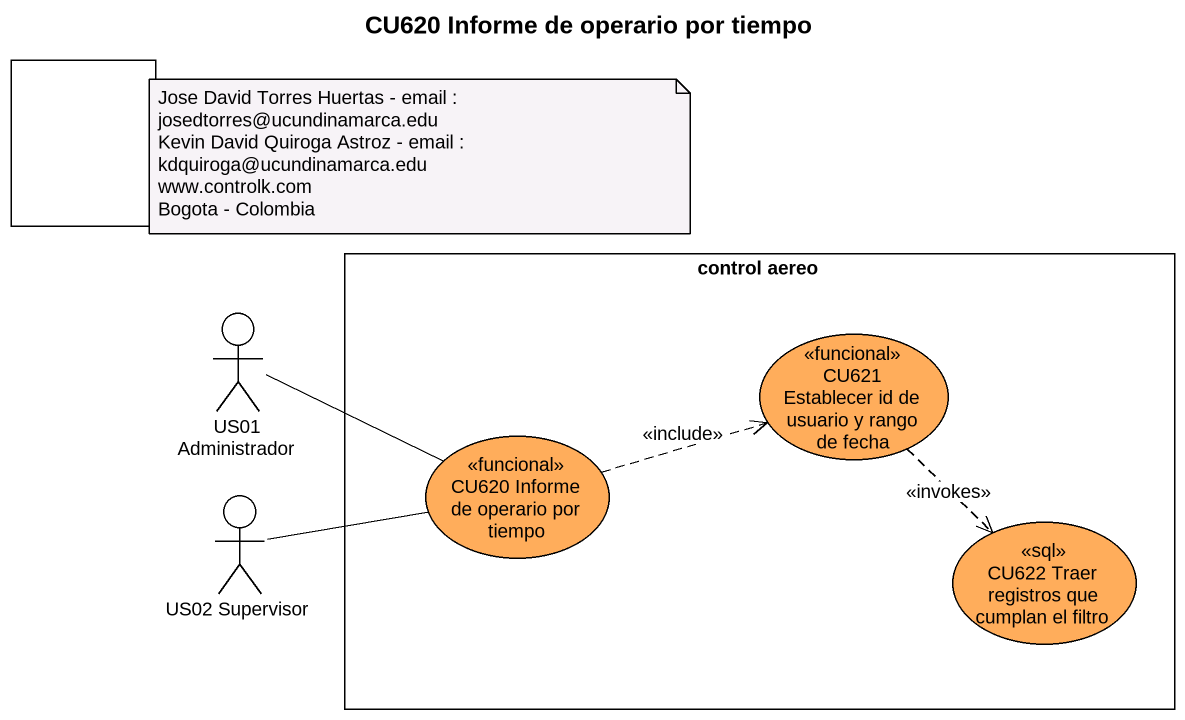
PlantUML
@startuml
title CU620 Informe de operario por tiempo
rectangle " " as rectangle1
actor "US01 Administrador" as US01_Administrador
rectangle "control aereo" as control_aereo {
  usecase "CU621 Establecer id de usuario y rango de fecha" as CU621_Establecer_id_de <<funcional>> #FFAD5B
  usecase "CU620 Informe de operario por tiempo" as CU620_Informe_de_operario <<funcional>> #FFAD5B
  usecase "CU622 Traer registros que cumplan el filtro" as CU622_Traer_registros_que <<sql>> #FFAD5B
}
actor "US02 Supervisor" as US02_Supervisor
US01_Administrador -right- CU620_Informe_de_operario
CU621_Establecer_id_de ..> CU622_Traer_registros_que : <<invokes>>
CU620_Informe_de_operario .right.> CU621_Establecer_id_de : <<include>>
US02_Supervisor -right- CU620_Informe_de_operario
note as N1
  Jose David Torres Huertas - email : josedtorres@ucundinamarca.edu
  Kevin David Quiroga Astroz - email : kdquiroga@ucundinamarca.edu
  www.controlk.com
  Bogota - Colombia
end note
@enduml
